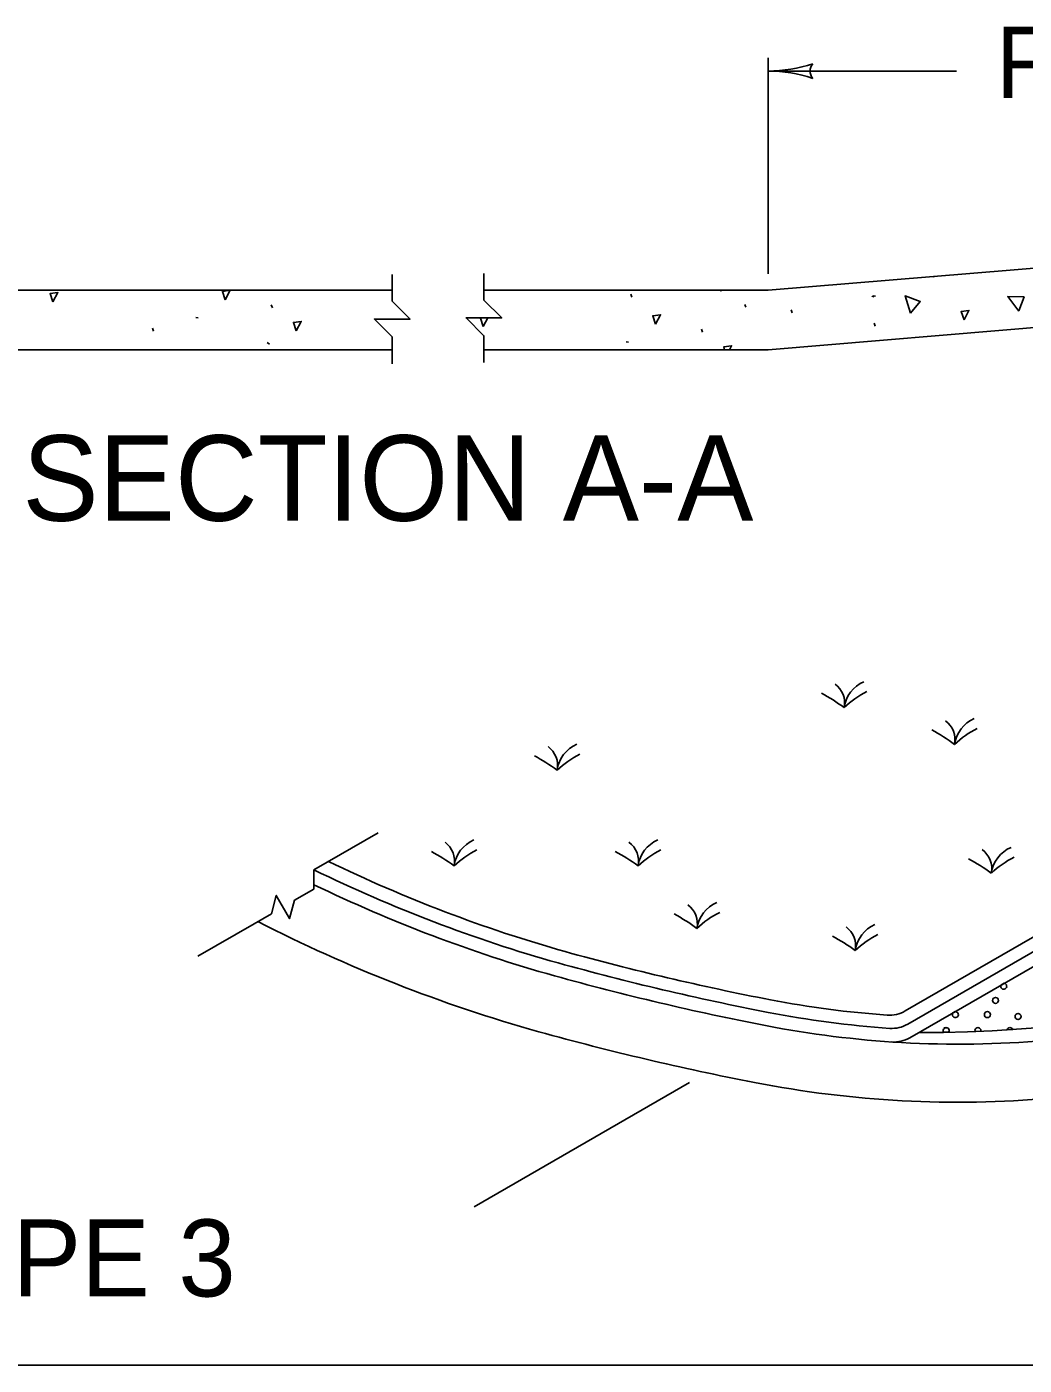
# Model space of a CAD drawing. Extents: x 998.7 to 1037.4, y 999.2 to 1023.2.
# Drawn here: x 1028.928 to 1031.725, y 1014.016 to 1017.771 of the extents above; entities that cross this region are included whole.
import ezdxf

# ---------------------------------------------------------------- set-up
doc = ezdxf.new("R2010")
doc.units = 0
doc.layers.add('Level 1', color=7, linetype='Continuous')
doc.layers.add('Level 2', color=7, linetype='Continuous')

msp = doc.modelspace()

# ---------------------------------------------------------------- linework, layer by layer
at = {"layer": 'Level 1'}
for p, q in [((1031.0069, 1017.0776), (1031.0069, 1017.6837)), ((1031.535, 1017.6469), (1031.0069, 1017.6469)), ((1033.5069, 1017.2402), (1031.0069, 1017.0319)), ((1033.5069, 1017.0736), (1031.0069, 1016.8652)), ((1031.4736, 1017.069), (1031.4729, 1017.0707)), ((1028.8119, 1017.0319), (1029.9526, 1017.0319)), ((1030.2095, 1017.0319), (1031.0069, 1017.0319)), ((1030.6248, 1017.0124), (1030.6216, 1017.0206)), ((1029.6163, 1016.9829), (1029.6131, 1016.9911)), ((1030.9443, 1016.9841), (1030.9412, 1016.9923)), ((1031.2978, 1017.0151), (1031.304, 1017.0138)), ((1031.3017, 1017.0161), (1031.3079, 1017.0149)), ((1029.4021, 1016.9559), (1029.4084, 1016.9546)), ((1031.0743, 1016.9685), (1031.0712, 1016.9766)), ((1029.2834, 1016.9176), (1029.2803, 1016.9257)), ((1030.8232, 1016.9145), (1030.82, 1016.9226)), ((1031.3073, 1016.9315), (1031.3041, 1016.9396)), ((1029.6018, 1016.8853), (1029.608, 1016.8803)), ((1030.609, 1016.8875), (1030.6153, 1016.8862)), ((1028.8119, 1016.8652), (1029.9526, 1016.8652)), ((1030.2095, 1016.8652), (1031.0069, 1016.8652)), ((1031.3911, 1015.0102), (1032.8744, 1015.8663)), ((1031.3984, 1014.9731), (1032.8923, 1015.8353)), ((1029.733, 1015.4063), (1029.913, 1015.5103)), ((1029.733, 1015.4063), (1029.733, 1015.3519)), ((1029.4076, 1015.164), (1029.565, 1015.2549)), ((1031.1023, 1014.9886), (1031.1028, 1014.9878)), ((1030.1823, 1014.4608), (1030.7859, 1014.8092)), ((1021.8941, 1014.0164), (1035.5, 1014.0164))]:
    msp.add_line(p, q, dxfattribs=at)
for points in [[(1029.9526, 1016.8259), (1029.9526, 1016.9009), (1029.9026, 1016.9509), (1030.0026, 1016.9509), (1029.9526, 1017.0009), (1029.9526, 1017.0759)], [(1030.2095, 1016.8293), (1030.2095, 1016.9043), (1030.1595, 1016.9543), (1030.2595, 1016.9543), (1030.2095, 1017.0043), (1030.2095, 1017.0793)], [(1029.0009, 1016.9991), (1028.9928, 1017.0224), (1029.0148, 1017.0256), (1029.0009, 1016.9991)], [(1029.4844, 1017.0055), (1029.4763, 1017.0287), (1029.4982, 1017.0319), (1029.4844, 1017.0055)], [(1030.8738, 1017.0298), (1030.8731, 1017.0319)], [(1030.8749, 1017.0319), (1030.8738, 1017.0298)], [(1031.4058, 1016.9673), (1031.3908, 1017.0162), (1031.4334, 1017), (1031.4064, 1016.9679)], [(1031.7098, 1016.9731), (1031.6788, 1017.014), (1031.7245, 1017.0132), (1031.7101, 1016.9739)], [(1030.2078, 1016.9307), (1030.1997, 1016.954), (1030.2021, 1016.9543)], [(1030.2203, 1016.9543), (1030.2078, 1016.9307)], [(1030.6913, 1016.9371), (1030.6831, 1016.9603), (1030.7051, 1016.9634), (1030.6913, 1016.9371)], [(1031.5563, 1016.9489), (1031.5482, 1016.9721), (1031.5701, 1016.9752), (1031.5563, 1016.9489)], [(1029.6834, 1016.9182), (1029.6753, 1016.9415), (1029.6973, 1016.9446), (1029.6834, 1016.9182)], [(1030.8849, 1016.8652), (1030.8822, 1016.873), (1030.9042, 1016.8761), (1030.8984, 1016.8652)], [(1029.565, 1015.2549), (1029.6138, 1015.2831), (1029.6274, 1015.3343), (1029.6649, 1015.2693), (1029.6787, 1015.3206), (1029.733, 1015.3519)], [(1031.6687, 1015.0878), (1031.6596, 1015.0825)], [(1031.531, 1015.0083), (1031.5253, 1015.005)], [(1031.5, 1014.9626), (1031.5067, 1014.9628)], [(1031.6769, 1014.9573), (1031.6911, 1014.9582), (1031.6928, 1014.9583)], [(1031.499, 1014.9502), (1031.5017, 1014.9503), (1031.5131, 1014.9505)], [(1031.5872, 1014.9528), (1031.589, 1014.9529), (1031.6036, 1014.9535), (1031.6037, 1014.9535)]]:
    msp.add_lwpolyline(points, dxfattribs=at)
for centre in [(1031.6446, 1015.0397), (1031.6217, 1014.9999), (1031.7079, 1014.9947)]:
    msp.add_circle(centre, 0.00845, dxfattribs=at)
for centre, radius, start, end in [((1031.0069, 1018.0378), 0.3909, 270, 288.6688), ((1031.1556, 1017.6469), 0.0313, 138.7746, 220.8913), ((1031.0069, 1018.0378), 0.3909, 269.9878, 270), ((1031.0069, 1017.256), 0.3909, 71.3472, 89.9939), ((1031.3119, 1015.8485), 0.0928, 113.1649, 172.0268), ((1030.896, 1015.4205), 0.5471, 53.6749, 61.6054), ((1031.1559, 1015.8744), 0.0655, 348.4633, 53.8876), ((1031.4045, 1015.6661), 0.2685, 116.6646, 133.3645), ((1031.4655, 1015.7712), 0.0655, 348.4633, 53.8876), ((1031.6215, 1015.7452), 0.0928, 113.1649, 172.0268), ((1031.2056, 1015.3173), 0.5471, 53.6749, 61.6054), ((1031.714, 1015.5629), 0.2685, 116.6646, 133.3645), ((1030.3509, 1015.6989), 0.0655, 348.4633, 53.8876), ((1030.5069, 1015.6729), 0.0928, 113.1649, 172.0268), ((1030.091, 1015.245), 0.5471, 53.6749, 61.6054), ((1030.5995, 1015.4905), 0.2685, 116.6646, 133.3645), ((1030.062, 1015.4304), 0.0655, 348.4633, 53.8876), ((1030.218, 1015.4045), 0.0928, 113.1649, 172.0268), ((1030.578, 1015.4304), 0.0655, 348.4633, 53.8876), ((1030.734, 1015.4045), 0.0928, 113.1649, 172.0268), ((1031.4203, 1019.1543), 4.2049, 270.1204, 299.912), ((1029.8021, 1014.9765), 0.5471, 53.6749, 61.6054), ((1030.3105, 1015.2221), 0.2685, 116.6646, 133.3645), ((1030.3181, 1014.9765), 0.5471, 53.6749, 61.6054), ((1030.8265, 1015.2221), 0.2685, 116.6646, 133.3645), ((1031.5686, 1015.4098), 0.0655, 348.4633, 53.8876), ((1031.7247, 1015.3838), 0.0928, 113.1649, 172.0268), ((1031.5165, 1019.05), 4.0568, 243.9197, 254.2845), ((1031.5162, 1019.003), 3.9753, 244.0031, 254.2609), ((1031.3087, 1014.9559), 0.5471, 53.6749, 61.6054), ((1031.8172, 1015.2014), 0.2685, 116.6646, 133.3645), ((1031.5165, 1019.05), 4.0944, 244.1769, 254.2845), ((1030.743, 1015.2549), 0.0655, 348.4633, 53.8876), ((1030.8991, 1015.229), 0.0928, 113.1649, 172.0268), ((1031.5165, 1019.05), 4.2572, 242.8768, 254.2845), ((1030.4832, 1014.801), 0.5471, 53.6749, 61.6054), ((1030.9916, 1015.0466), 0.2685, 116.6646, 133.3645), ((1030.9269, 1014.7391), 0.5471, 53.6749, 61.6054), ((1031.1868, 1015.193), 0.0655, 348.4633, 53.8876), ((1031.3429, 1015.167), 0.0928, 113.1649, 172.0268), ((1031.4354, 1014.9847), 0.2685, 116.6646, 133.3645), ((1032.47, 1022.5295), 7.6643, 254.469, 258.99446), ((1032.47, 1022.5295), 7.6285, 254.55059, 258.99446), ((1032.47, 1022.5295), 7.7019, 254.469, 258.99446), ((1031.6675, 1015.0794), 0.00845, 158.5007, 81.4839), ((1031.532, 1014.9999), 0.00845, 143.0853, 96.8992), ((1031.506, 1014.955), 0.00845, 327.9981, 214.3436), ((1031.5036, 1014.9549), 0.00845, 68.643, 114.839), ((1031.5954, 1014.955), 0.00845, 349.7364, 195.0207), ((1031.685, 1014.955), 0.00845, 23.2475, 163.9816), ((1032.47, 1022.5295), 7.8647, 254.469, 258.99446)]:
    msp.add_arc(centre, radius, start, end, dxfattribs=at)
at = {"layer": 'Level 2'}
msp.add_line((1032.9448, 1015.8243), (1031.404, 1014.935), dxfattribs=at)
for centre, radius, start, end in [((1031.5348, 1017.7546), 2.7629, 259.1277, 265.9676), ((1031.5413, 1017.7543), 2.7996, 258.9945, 266.0377), ((1031.3468, 1015.0871), 0.0888, 265.9676, 299.9923), ((1031.5413, 1017.7543), 2.8372, 258.9945, 266.7586), ((1031.354, 1015.05), 0.0888, 266.0377, 299.9923), ((1031.3596, 1015.0119), 0.0888, 266.2102, 299.9923), ((1031.5413, 1017.7543), 2.8372, 266.7586, 274.9399), ((1031.5413, 1017.7543), 3, 258.9945, 274.9399)]:
    msp.add_arc(centre, radius, start, end, dxfattribs=at)

# ---------------------------------------------------------------- texts
at = {"layer": 'Level 1'}
for s, height, p in [('RAMP', 0.2, (1031.6452, 1017.5711)), ('SECTION A-A', 0.24, (1028.9151, 1016.3852)), ('RAMP TYPE 3', 0.216, (1027.6035, 1014.2093))]:
    msp.add_text(s, height=height, dxfattribs=at).set_placement(p)

doc.saveas('drawing.dxf')
